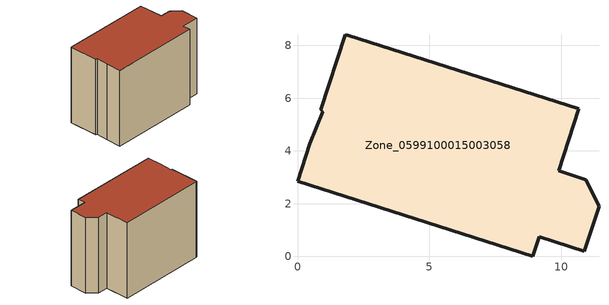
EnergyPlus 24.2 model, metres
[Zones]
Zone_0599100015003058
 floor ground (C_G): 0.95,5.49 0.88,5.56 1.81,8.42 1.9,8.39 10.66,5.59 9.89,3.25 10.92,2.91 11.43,1.9 10.87,0.19 9.16,0.75 8.91,0 0,2.85 0.46,4.28 z0.81
 wall outside (C_F): 0,2.85 8.91,0 9.16,0.75 10.87,0.19 11.43,1.9 10.92,2.91 9.89,3.25 10.66,5.59 1.9,8.39 1.81,8.42 0.88,5.56 0.95,5.49 0.46,4.28 0,2.85 z0.81:8.78
 roof outside (C_R): 1.9,8.39 1.81,8.42 0.88,5.56 0.95,5.49 0.46,4.28 0,2.85 8.91,0 9.16,0.75 10.87,0.19 11.43,1.9 10.92,2.91 9.89,3.25 10.66,5.59 z8.78
[BUILDING]
Pand.0599100015003058: North Axis=0; Terrain=City; Loads Convergence Tolerance Value=0.04; Temperature Convergence Tolerance Value=0.4; Solar Distribution=FullExterior; Maximum Number of Warmup Days=25; Minimum Number of Warmup Days=1
[Site:Location]
Rotterdam.The.Hague.AP_ZH_NLD Design_Conditions: Latitude=51.96; Longitude=4.45; Time Zone=1; Elevation=-4.5
[SITE:GROUNDTEMPERATURE:BUILDINGSURFACE]
18, 18, 18, 18, 18, 18, 18, 18, 18, 18, 18, 18
[MATERIAL] Thermal Absorptance=0.9; Solar Absorptance=0.7; Visible Absorptance=0.7
Name | Roughness | Thickness | Conductivity | Density | Specific Heat
G.TC.1965-1974 | MediumSmooth | 0.15 | 0.882353 | 540 | 1210
F.TC.1965-1974 | Rough | 0.3 | 0.697674 | 1920 | 840
R.TC.1965-1974 | MediumRough | 0.2 | 0.232558 | 1500 | 1000
[CONSTRUCTION]
C_G: G.TC.1965-1974
C_F: F.TC.1965-1974
C_R: R.TC.1965-1974
[ZONE]
Zone_0599100015003058: Type=1; Multiplier=1; Ceiling Height=Autocalculate; Volume=Autocalculate; Floor Area=autocalculate; Part of Total Floor Area=Yes
[ZONEINFILTRATION:DESIGNFLOWRATE]
Infil_Zone_0599100015003058: Zone or ZoneList or Space or SpaceList=Zone_0599100015003058; Schedule=AlwaysOn; Design Flow Rate Calculation Method=Flow/Area; Flow Rate per Floor Area=0.003; Constant Term Coefficient=1; Temperature Term Coefficient=0; Velocity Term Coefficient=0; Velocity Squared Term Coefficient=0
[HVACTEMPLATE:ZONE:IDEALLOADSAIRSYSTEM]
Zone_0599100015003058: Maximum Heating Supply Air Temperature=50; Minimum Cooling Supply Air Temperature=13; Maximum Heating Supply Air Humidity Ratio=0.0156; Minimum Cooling Supply Air Humidity Ratio=0.0077; Heating Limit=NoLimit; Cooling Limit=NoLimit; Dehumidification Control Type=ConstantSensibleHeatRatio; Cooling Sensible Heat Ratio=0.7; Dehumidification Setpoint=60; Humidification Control Type=None; Humidification Setpoint=30; Outdoor Air Method=None; Outdoor Air Flow Rate per Person=0.00944; Outdoor Air Flow Rate per Zone Floor Area=0; Outdoor Air Flow Rate per Zone=0; Demand Controlled Ventilation Type=None; Outdoor Air Economizer Type=NoEconomizer; Heat Recovery Type=None; Sensible Heat Recovery Effectiveness=0.7; Latent Heat Recovery Effectiveness=0.65
[ZONECONTROL:THERMOSTAT]
ThermostatControl_Zone_0599100015003058: Zone or ZoneList=Zone_0599100015003058; Control Type Schedule=DualSetpointControlType; Control 1=Thermostat_Zone_0599100015003058; Temperature Difference Between Cutout And Setpoint=0
[THERMOSTATSETPOINT:DUALSETPOINT]
Thermostat_Zone_0599100015003058: Heating Setpoint Temperature Schedule=HeatingSetpoint_Zone_0599100015003058; Cooling Setpoint Temperature Schedule=CoolingSetpoint_Zone_0599100015003058
[SCHEDULE:COMPACT]
HeatingSetpoint_Zone_0599100015003058: Through: 12/31, For: AllDays, Until: 24:00, 21
CoolingSetpoint_Zone_0599100015003058: Through: 12/31, For: AllDays, Until: 24:00, 24
DualSetpointControlType: Through: 12/31, For: AllDays, Until: 24:00, 4
AlwaysOn: Through: 12/31, For: AllDays, Until: 24:00, 1
